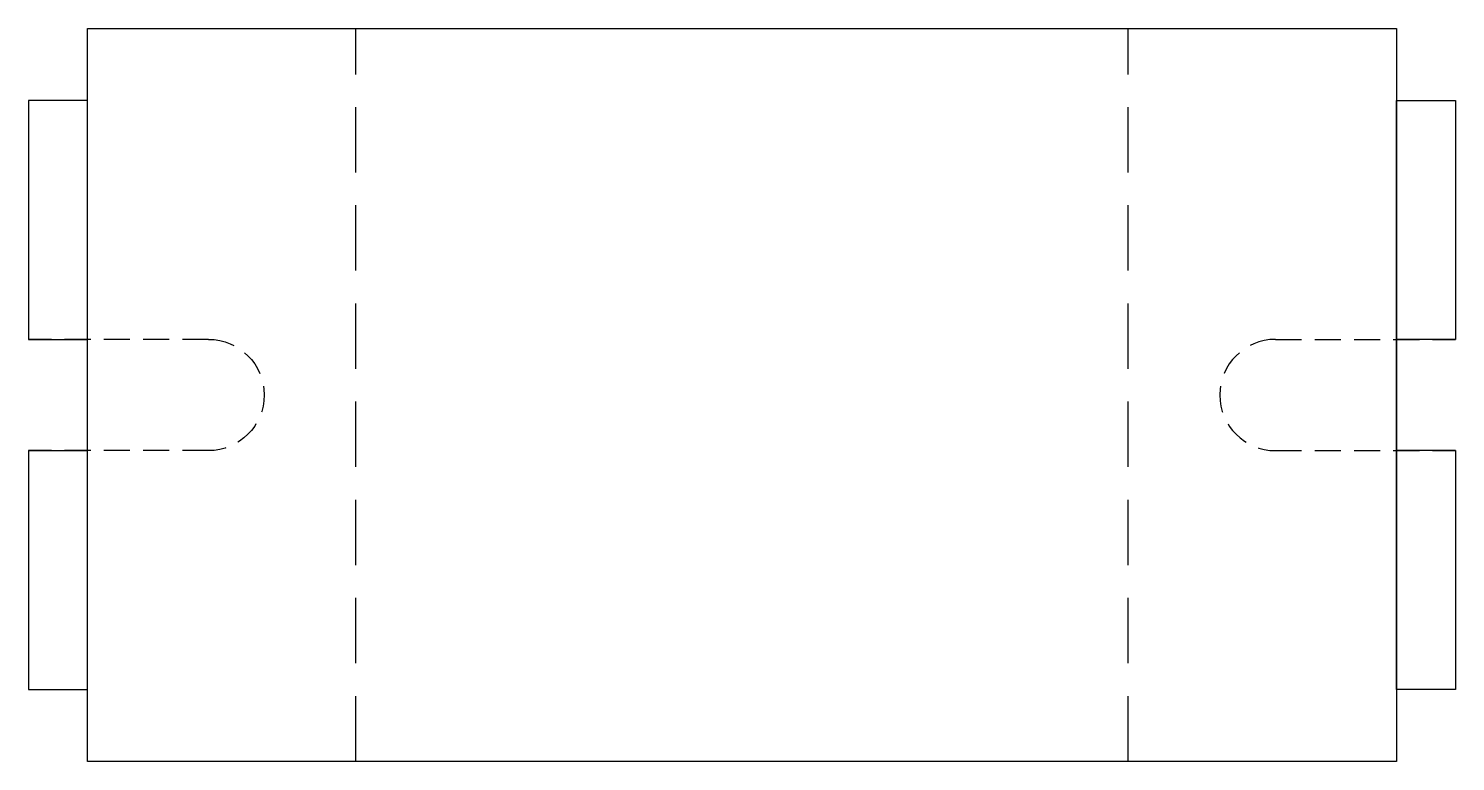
# Model space of a CAD drawing. Header units: millimetres. Extents: x 0 to 109, y 0 to 56.
import ezdxf

# ---------------------------------------------------------------- set-up
doc = ezdxf.new("R2010")
doc.units = ezdxf.units.MM
doc.linetypes.add('ASVLTYPE', pattern=[0.75, 0.5, -0.25])

# ---------------------------------------------------------------- blocks, each defined once
blk = doc.blocks.new('A$C3D6C2CD6')
at = {"color": 85, "linetype": 'ASVLTYPE', "ltscale": 4}
for p, q in [((4.25, 8.5), (18, 8.5)), ((4.25, 0), (18, 0))]:
    blk.add_line(p, q, dxfattribs=at)
blk.add_arc((4.25, 4.25), 4.25, 90, 270, dxfattribs=at)
blk = doc.blocks.new('CML400A-3')
at = {"color": 85, "linetype": 'ASVLTYPE', "ltscale": 10}
for p, q in [((80658.35, 41946.02), (80658.35, 42002.02)), ((80717.35, 41946.02), (80717.35, 42002.02))]:
    blk.add_line(p, q, dxfattribs=at)
at = {"color": 85}
for p, q in [((80633.35, 41978.27), (80637.85, 41978.27)), ((80742.35, 41978.27), (80737.85, 41978.27)), ((80633.35, 41969.77), (80637.85, 41969.77)), ((80742.35, 41969.77), (80737.85, 41969.77))]:
    blk.add_line(p, q, dxfattribs=at)
blk.add_lwpolyline([(80637.85, 41946.02), (80637.85, 42002.02), (80737.85, 42002.02), (80737.85, 41946.02)], close=True, dxfattribs=at)
for points in [[(80633.35, 41969.77), (80633.35, 41951.52), (80637.85, 41951.52), (80637.85, 41996.52), (80633.35, 41996.52), (80633.35, 41978.27)], [(80742.35, 41969.77), (80742.35, 41951.52), (80737.85, 41951.52), (80737.85, 41996.52), (80742.35, 41996.52), (80742.35, 41978.27)]]:
    blk.add_lwpolyline(points, dxfattribs=at)
at = {"color": 85, "xscale": -1}
blk.add_blockref('A$C3D6C2CD6', (80651.35, 41969.77), dxfattribs=at)
at = {"color": 85}
blk.add_blockref('A$C3D6C2CD6', (80724.35, 41969.77), dxfattribs=at)

msp = doc.modelspace()

# ---------------------------------------------------------------- block references
at = {"color": 7}
msp.add_blockref('CML400A-3', (-80633.35, -41946.02), dxfattribs=at)

doc.saveas('drawing.dxf')
